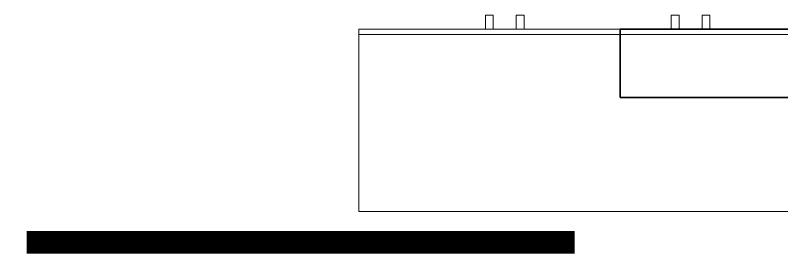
# Model space of a CAD drawing. Header units: millimetres. Extents: x -217779 to 263180, y 55413 to 130161.
# Drawn here: x -20226 to -18547, y 73768 to 74291 of the extents above; entities that cross this region are included whole.
import ezdxf

# ---------------------------------------------------------------- set-up
doc = ezdxf.new("R2010")
doc.units = ezdxf.units.MM
doc.layers.add('ТХ_мебель передв', color=250, linetype='Continuous', lineweight=13)
doc.layers.add('ТХ_обор_комп принт', color=30, linetype='Continuous', lineweight=13)

# ---------------------------------------------------------------- blocks, each defined once
blk = doc.blocks.new('тумба 1450х400х750')
at = {"lineweight": 15, "ltscale": 100}
blk.add_line((-12776, 30271.1), (-14226, 30271.1), dxfattribs=at)
for points in [[(-13948.9, 30283.1), (-13931.6, 30283.1), (-13931.6, 30313.3), (-13948.9, 30313.3)], [(-13881.3, 30283.1), (-13863.9, 30283.1), (-13863.9, 30313.3), (-13881.3, 30313.3)], [(-13541.9, 30283.1), (-13524.5, 30283.1), (-13524.5, 30313.3), (-13541.9, 30313.3)], [(-13474.2, 30283.1), (-13456.9, 30283.1), (-13456.9, 30313.3), (-13474.2, 30313.3)], [(-13145, 30283.1), (-13127.6, 30283.1), (-13127.6, 30313.3), (-13145, 30313.3)], [(-13077.3, 30283.1), (-13060, 30283.1), (-13060, 30313.3), (-13077.3, 30313.3)], [(-12776, 29883.1), (-12776, 30283.1), (-14226, 30283.1), (-14226, 29883.1)]]:
    blk.add_lwpolyline(points, close=True, dxfattribs=at)
blk = doc.blocks.new('A$C9644fe81')
at = {"layer": 'ТХ_мебель передв'}
blk.add_blockref('тумба 1450х400х750', (213109.2, -86623.2), dxfattribs=at)

msp = doc.modelspace()

# ---------------------------------------------------------------- linework, layer by layer
at = {"layer": 'ТХ_мебель передв', "const_width": 50}
msp.add_lwpolyline([(-19000.7, 73793.3), (-20200.7, 73793.3)], dxfattribs=at)
at = {"layer": 'ТХ_обор_комп принт', "color": 18, "lineweight": 35, "true_color": 0x000000}
msp.add_lwpolyline([(-18900.7, 74110.6), (-18900.7, 74260.6), (-16900.7, 74260.6), (-16900.7, 74110.6)], close=True, dxfattribs=at)

# ---------------------------------------------------------------- block references
msp.add_blockref('A$C9644fe81', (-218356.5, 130600.7))

doc.saveas('drawing.dxf')
